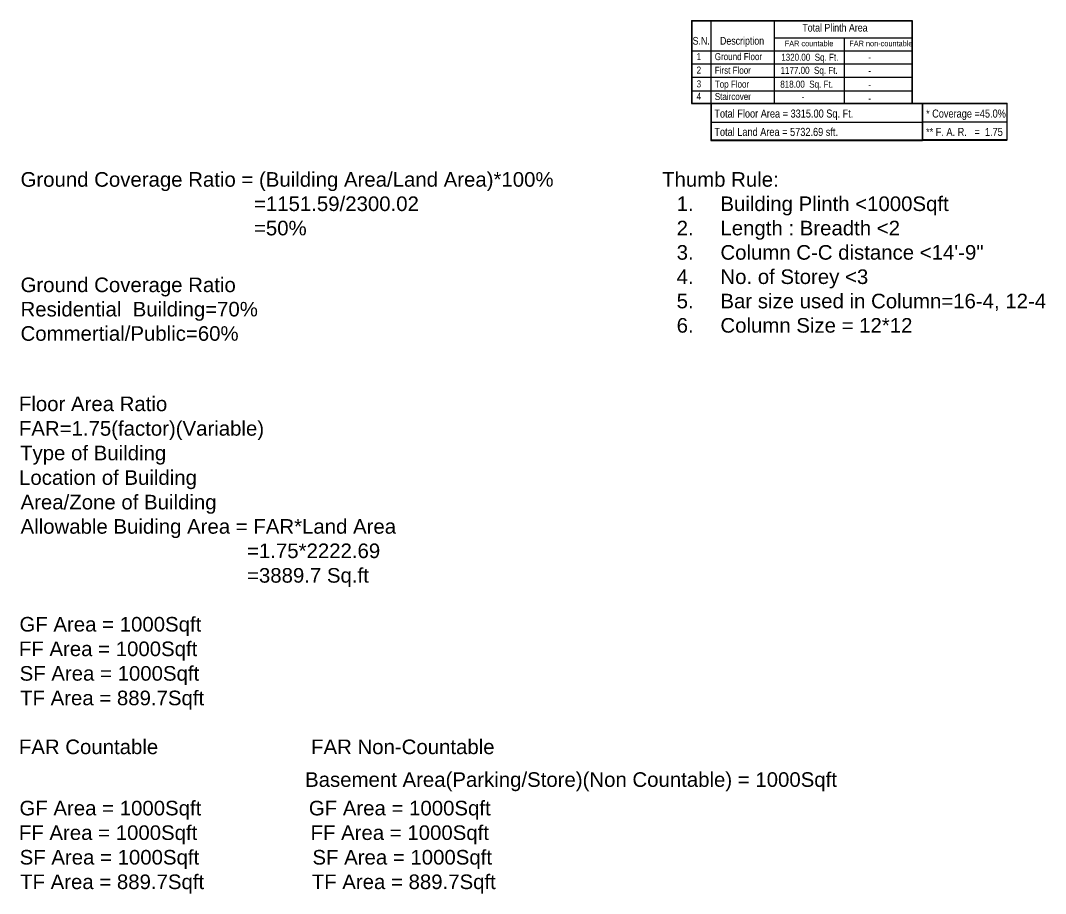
# Model space of a CAD drawing. Header units: feet. Extents: x 28652 to 66086, y -6769 to -640.
# Drawn here: x 38148 to 39554, y -2170 to -973 of the extents above; entities that cross this region are included whole.
import ezdxf

# ---------------------------------------------------------------- set-up
doc = ezdxf.new("R2010")
doc.units = ezdxf.units.FT
doc.header["$LTSCALE"] = 50
doc.header["$MEASUREMENT"] = 0
doc.layers.add('Text', color=7, linetype='Continuous')
doc.styles.add('7 INCH1', font='ARIALN.TTF', dxfattribs={"height": 8})
doc.styles.get("Standard").update_dxf_attribs({"font": 'arial.ttf'})

msp = doc.modelspace()

# ---------------------------------------------------------------- linework, layer by layer
at = {"layer": 'Text', "color": 5}
for p, q in [((39068.09, -973.33), (39181.71, -973.33)), ((39068.09, -973.33), (39068.09, -1087.31)), ((39068.09, -973.83), (39181.71, -973.83)), ((39068.59, -973.33), (39068.59, -1087.31)), ((39181.71, -973.33), (39370.61, -973.33)), ((39181.71, -973.83), (39370.61, -973.83)), ((39370.11, -973.33), (39370.11, -1087.31)), ((39370.61, -973.33), (39370.61, -1087.31)), ((39068.09, -1086.81), (39500.77, -1086.81)), ((39068.09, -1086.81), (39370.61, -1086.81)), ((39068.09, -1087.31), (39500.77, -1087.31)), ((39068.09, -1087.31), (39370.61, -1087.31)), ((39094.77, -1087.31), (39094.77, -1137.62)), ((39095.27, -1087.31), (39095.27, -1137.62)), ((39384.51, -1087.31), (39384.51, -1137.62)), ((39385.01, -1087.31), (39385.01, -1137.62)), ((39500.77, -1137.12), (39500.77, -1086.81)), ((39094.77, -1137.12), (39385.01, -1137.12)), ((39094.77, -1137.62), (39385.01, -1137.62)), ((39500.77, -1137.12), (39385.01, -1137.12)), ((39500.77, -1137.62), (39385.01, -1137.62))]:
    msp.add_line(p, q, dxfattribs=at)
at = {"layer": 'Text'}
for p, q in [((39094.77, -973.33), (39094.77, -1087.31)), ((39181.71, -973.33), (39181.71, -1087.31)), ((39181.71, -997.04), (39370.61, -997.04)), ((39277.39, -997.04), (39277.39, -1087.31)), ((39068.09, -1014.99), (39370.61, -1014.99)), ((39068.09, -1032.95), (39370.61, -1032.95)), ((39068.09, -1050.9), (39370.61, -1050.9)), ((39068.09, -1069.86), (39370.61, -1069.86)), ((39094.77, -1112.47), (39385.01, -1112.47)), ((39500.77, -1112.47), (39385.01, -1112.47))]:
    msp.add_line(p, q, dxfattribs=at)

# ---------------------------------------------------------------- texts
for s, p in [('Floor Area Ratio', (38146.2, -1508.78)), ('FAR=1.75(factor)(Variable)', (38146.2, -1542.46)), ('Type of Building', (38147.84, -1576.13)), ('Location of Building', (38146.44, -1609.81)), ('Area/Zone of Building', (38148.49, -1643.48)), ('Allowable Buiding Area = FAR*Land Area', (38148.49, -1676.81)), ('                                        =1.75*2222.69', (38148.49, -1710.23)), ('                                        =3889.7 Sq.ft', (38148.49, -1743.9)), ('GF Area = 1000Sqft', (38147, -1810.91)), ('FF Area = 1000Sqft', (38146.2, -1844.58)), ('SF Area = 1000Sqft', (38147.24, -1878.26)), ('TF Area = 889.7Sqft', (38147.84, -1911.93)), ('FAR Countable                           FAR Non-Countable', (38146.2, -1978.94)), ('                   Basement Area(Parking/Store)(Non Countable) = 1000Sqft', (38391.1, -2023.79)), ('GF Area = 1000Sqft                   GF Area = 1000Sqft', (38147, -2062.91)), ('FF Area = 1000Sqft                    FF Area = 1000Sqft', (38146.2, -2096.59)), ('SF Area = 1000Sqft                    SF Area = 1000Sqft', (38147.24, -2130.26)), ('TF Area = 889.7Sqft                   TF Area = 889.7Sqft', (38147.84, -2163.94))]:
    msp.add_text(s, height=20).set_placement(p)
at = {"char_height": 20, "attachment_point": 1}
for s, insert in [('Ground Coverage Ratio = (Building Area/Land Area)*100%\\P^I^I^I^I=1151.59/2300.02\\P^I^I^I^I=50%', (38148.49, -1181.16)), ('Thumb Rule:\\P\\pxi-3,l4,t4;1.^IBuilding Plinth <1000Sqft\\P2.^ILength : Breadth <2\\P3.^IColumn C-C distance <14\'-9"\\P4.^INo. of Storey <3\\P5.^IBar size used in Column=16-4, 12-4\\P6.^IColumn Size = 12*12', (39027.91, -1181.16)), ('Ground Coverage Ratio \\PResidential  Building=70%\\PCommertial/Public=60%', (38148.49, -1325.66))]:
    msp.add_mtext_dynamic_manual_height_columns(s, width=787.0386, gutter_width=100, heights=[0], dxfattribs=dict(at, insert=insert))
at = {"layer": 'Text', "style": '7 INCH1'}
for s, height, p in [('Total Plinth Area', 10.56, (39220.2, -988.46)), ('S.N.', 10.56, (39069.81, -1006.42)), ('Description', 10.56, (39107.31, -1006.42)), ('FAR countable', 7.68, (39196.07, -1008.69)), ('FAR non-countable', 7.68, (39284.49, -1008.69)), ('1', 9.6, (39075.3, -1027.62)), ('Ground Floor', 9.6, (39100.21, -1027.62)), ('1320.00  Sq. Ft.', 9.6, (39191.32, -1028.48)), ('-', 9.6, (39310.71, -1028.48)), ('2', 9.6, (39075.3, -1046.08)), ('First Floor', 9.6, (39100.21, -1046.4)), ('1177.00  Sq. Ft.', 9.6, (39190.35, -1046.44)), ('-', 9.6, (39310.71, -1046.94)), ('3', 9.6, (39075.3, -1065.03)), ('Top Floor', 9.6, (39100.21, -1065.36)), ('818.00  Sq. Ft.', 9.6, (39189.98, -1065.39)), ('-', 9.6, (39310.71, -1065.89)), ('4', 9.6, (39075.3, -1081.99)), ('Staircover', 9.6, (39100.21, -1082.31)), ('-', 9.6, (39219.45, -1082.35)), ('-', 9.6, (39310.71, -1084.85)), ('Total Floor Area = 3315.00 Sq. Ft.', 10.9771, (39099.57, -1106.38)), ('* Coverage =45.0%%% ', 10.9771, (39389.81, -1106.38)), ('Total Land Area = 5732.69 sft.', 10.9771, (39099.57, -1131.53)), ('** F. A. R.   =  1.75', 10.9771, (39389.81, -1131.53))]:
    msp.add_text(s, height=height, dxfattribs=at).set_placement(p)

doc.saveas('drawing.dxf')
